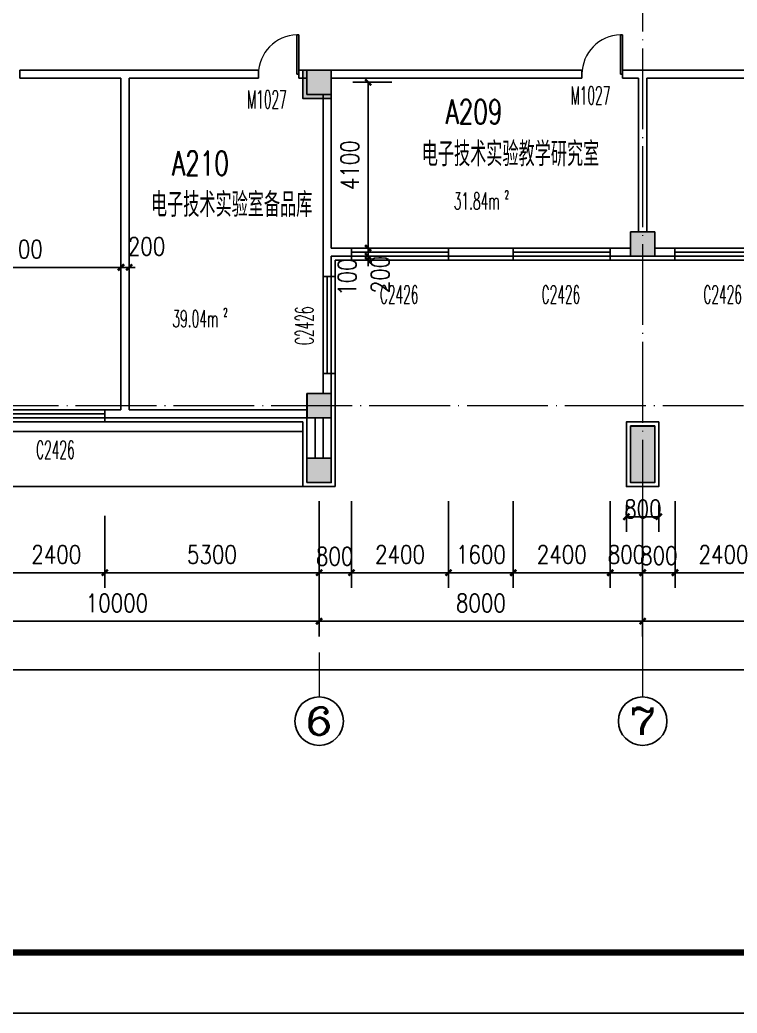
# Model space of a CAD drawing. Extents: x 1417642 to 3570900, y 124798 to 1191112.
# Drawn here: x 1469979 to 1487715, y 507748 to 532316 of the extents above; entities that cross this region are included whole.
import ezdxf
from ezdxf.enums import TextEntityAlignment as Align

# ---------------------------------------------------------------- set-up
doc = ezdxf.new("R2010")
doc.units = 0
doc.header["$LTSCALE"] = 1000
doc.header["$MEASUREMENT"] = 0
doc.linetypes.add('DOTE', pattern=[2.42, 2, -0.2, 0.02, -0.2])
doc.layers.get('0').update_dxf_attribs({"linetype": 'CONTINUOUS'})
doc.layers.get('Defpoints').update_dxf_attribs({"linetype": 'CONTINUOUS'})
for name, color, linetype in [('AXIS', 3, 'CONTINUOUS'), ('AXIS_TEXT', 7, 'CONTINUOUS'), ('colu', 2, 'CONTINUOUS'), ('COLUMN', 9, 'CONTINUOUS'), ('DOTE', 1, 'DOTE'), ('PUB_DIM', 3, 'CONTINUOUS'), ('PUB_HATCH', 8, 'CONTINUOUS'), ('PUB_TEXT', 40, 'CONTINUOUS'), ('PUB_TITLE', 4, 'CONTINUOUS'), ('SPACE', 7, 'CONTINUOUS'), ('SURFACE', 6, 'CONTINUOUS'), ('tiaozheng', 20, 'CONTINUOUS'), ('WALL', 4, 'CONTINUOUS'), ('WINDOW', 2, 'CONTINUOUS'), ('WINDOW_TEXT', 7, 'CONTINUOUS'), ('填充', 252, 'CONTINUOUS'), ('柱填充 @ 1', 8, 'CONTINUOUS'), ('立面造型', 40, 'CONTINUOUS')]:
    doc.layers.add(name, color=color, linetype=linetype)
doc.styles.add('_TCH_AXIS', font='COMPLEX', dxfattribs={"bigfont": 'GBCBIG'})
doc.styles.add('_TCH_SPACE', font='ROMANS', dxfattribs={"width": 0.7, "height": 5, "bigfont": 'Z'})
doc.styles.add('_TCH_WINDOW', font='ROMANS.shx', dxfattribs={"width": 0.7, "height": 400, "bigfont": 'Z.shx'})
doc.styles.add('DIM_FONT', font='SIMPLEX.shx', dxfattribs={"width": 0.8})
doc.styles.add('Z', font='ROMANS', dxfattribs={"width": 0.7, "bigfont": 'Z'})
doc.dimstyles.new('DIMN150', dxfattribs={"dimscale": 1.5, "dimtxt": 300, "dimasz": 100, "dimexe": 250, "dimexo": 300, "dimgap": 150, "dimtad": 1, "dimdec": 0, "dimzin": 0, "dimdsep": 46, "dimtxsty": 'DIM_FONT', "dimblk": 'ARCHTICK', "dimcen": 0.09, "dimdle": 1.5, "dimclrt": 7, "dimazin": 2, "dimtfac": 1, "dimtdec": 0, "dimtix": 1, "dimtmove": 2, "dimatfit": 3, "dimldrblk": 'ARCHTICK', "dimfxl": 1, "dimtolj": 1, "dimtzin": 0, "dimarcsym": 0})

# ---------------------------------------------------------------- blocks, each defined once
blk = doc.blocks.new('5873')
at = {"layer": '柱填充 @ 1', "ltscale": 1000}
for points in [[(1541128, 702485), (1541828, 702485), (1541828, 701785), (1541128, 701785)], [(1549228, 698485), (1549828, 698485), (1549828, 697885), (1549228, 697885)], [(1541228, 694485), (1541828, 694485), (1541828, 693885), (1541228, 693885)], [(1549228, 693685), (1549828, 693685), (1549828, 692285), (1549228, 692285)]]:
    blk.add_hatch(color=256, dxfattribs=at).paths.add_polyline_path(points)
at = {"layer": 'colu', "ltscale": 1000}
for points in [[(1541128, 702485), (1541828, 702485), (1541828, 701785), (1541128, 701785)], [(1549228, 698485), (1549828, 698485), (1549828, 697885), (1549228, 697885)], [(1541228, 694485), (1541828, 694485), (1541828, 693885), (1541228, 693885)], [(1549228, 693685), (1549828, 693685), (1549828, 692285), (1549228, 692285)]]:
    blk.add_lwpolyline(points, close=True, dxfattribs=at)
blk = doc.blocks.new('_ArchTick')
at = {"color": 0, "linetype": 'ByBlock', "const_width": 0.4}
blk.add_lwpolyline([(-0.5, -0.5), (0.5, 0.5)], dxfattribs=at)
blk = doc.blocks.new('*D2399')
at = {"layer": 'Defpoints', "color": 0}
for p in [(1478589, 526471), (1479627, 526471), (1479627, 526371)]:
    blk.add_point(p, dxfattribs=at)
at = {"layer": 'PUB_DIM', "color": 0, "lineweight": -2}
for p, q in [((1478589, 526471), (1478589, 526621)), ((1479177, 526471), (1478214, 526471)), ((1479177, 526371), (1478214, 526371)), ((1478589, 526371), (1478589, 526471)), ((1478589, 526371), (1478589, 526221))]:
    blk.add_line(p, q, dxfattribs=at)
at = {"layer": 'PUB_DIM', "color": 0, "lineweight": -2, "xscale": 150, "yscale": 150, "zscale": 150}
for p, rotation in [((1478589, 526471), 270), ((1478589, 526371), 90)]:
    blk.add_blockref('_ArchTick', p, dxfattribs=dict(at, rotation=rotation))
at = {"layer": 'PUB_DIM', "color": 7, "insert": (1478071, 525953), "char_height": 450, "attachment_point": 5, "rotation": 90, "style": 'DIM_FONT'}
blk.add_mtext('\\A1;100', dxfattribs=at)
blk = doc.blocks.new('*D2400')
at = {"layer": 'Defpoints', "color": 0}
for p in [(1478589, 526671), (1479627, 526671), (1479627, 526471)]:
    blk.add_point(p, dxfattribs=at)
at = {"layer": 'PUB_DIM', "color": 0, "lineweight": -2}
for p, q in [((1478589, 526671), (1478589, 526821)), ((1479177, 526671), (1478214, 526671)), ((1478589, 526471), (1478589, 526671)), ((1479177, 526471), (1478214, 526471)), ((1478589, 526471), (1478589, 526321))]:
    blk.add_line(p, q, dxfattribs=at)
at = {"layer": 'PUB_DIM', "color": 0, "lineweight": -2, "xscale": 150, "yscale": 150, "zscale": 150}
for p, rotation in [((1478589, 526671), 270), ((1478589, 526471), 90)]:
    blk.add_blockref('_ArchTick', p, dxfattribs=dict(at, rotation=rotation))
at = {"layer": 'PUB_DIM', "color": 7, "insert": (1478887, 526017), "char_height": 450, "attachment_point": 5, "rotation": 90, "style": 'DIM_FONT'}
blk.add_mtext('\\A1;200', dxfattribs=at)
blk = doc.blocks.new('*D2401')
at = {"layer": 'Defpoints', "color": 0}
for p in [(1478589, 530771), (1479627, 530771), (1479627, 526671)]:
    blk.add_point(p, dxfattribs=at)
at = {"layer": 'PUB_DIM', "color": 0, "lineweight": -2}
for p, q in [((1479177, 530771), (1478214, 530771)), ((1478589, 526669), (1478589, 530773)), ((1479177, 526671), (1478214, 526671))]:
    blk.add_line(p, q, dxfattribs=at)
at = {"layer": 'PUB_DIM', "color": 0, "lineweight": -2, "xscale": 150, "yscale": 150, "zscale": 150}
for p, rotation in [((1478589, 530771), 90), ((1478589, 526671), 270)]:
    blk.add_blockref('_ArchTick', p, dxfattribs=dict(at, rotation=rotation))
at = {"layer": 'PUB_DIM', "color": 7, "insert": (1478139, 528721), "char_height": 450, "attachment_point": 5, "rotation": 90, "style": 'DIM_FONT'}
blk.add_mtext('\\A1;4100', dxfattribs=at)
blk = doc.blocks.new('*D2567')
at = {"layer": 'Defpoints', "color": 0}
for p in [(1484979, 520771), (1485779, 520771), (1485779, 520026)]:
    blk.add_point(p, dxfattribs=at)
at = {"layer": 'PUB_DIM', "color": 0, "lineweight": -2}
for p, q in [((1484979, 520321), (1484979, 519651)), ((1485779, 520321), (1485779, 519651)), ((1484976, 520026), (1485781, 520026))]:
    blk.add_line(p, q, dxfattribs=at)
at = {"layer": 'PUB_DIM', "color": 0, "lineweight": -2, "xscale": 150, "yscale": 150, "zscale": 150, "rotation": 180}
blk.add_blockref('_ArchTick', (1484979, 520026), dxfattribs=at)
at = {"layer": 'PUB_DIM', "color": 0, "lineweight": -2, "xscale": 150, "yscale": 150, "zscale": 150}
blk.add_blockref('_ArchTick', (1485779, 520026), dxfattribs=at)
at = {"layer": 'PUB_DIM', "color": 7, "insert": (1485385, 520218), "char_height": 450, "attachment_point": 5, "style": 'DIM_FONT'}
blk.add_mtext('\\A1;800', dxfattribs=at)
blk = doc.blocks.new('*D2781')
at = {"layer": 'AXIS', "color": 0, "lineweight": -2}
for p, q in [((1439779, 518764), (1439779, 515867)), ((1588579, 518764), (1588579, 515867)), ((1439776, 516242), (1588581, 516242))]:
    blk.add_line(p, q, dxfattribs=at)
at = {"layer": 'Defpoints', "color": 0}
for p in [(1439779, 519214), (1588579, 519214), (1588579, 516242)]:
    blk.add_point(p, dxfattribs=at)
at = {"layer": 'AXIS', "color": 0, "lineweight": -2, "xscale": 150, "yscale": 150, "zscale": 150, "rotation": 180}
blk.add_blockref('_ArchTick', (1439779, 516242), dxfattribs=at)
at = {"layer": 'AXIS', "color": 0, "lineweight": -2, "xscale": 150, "yscale": 150, "zscale": 150}
blk.add_blockref('_ArchTick', (1588579, 516242), dxfattribs=at)
at = {"layer": 'AXIS', "color": 7, "insert": (1514179, 516692), "char_height": 450, "attachment_point": 5, "style": 'DIM_FONT'}
blk.add_mtext('\\A1;148800', dxfattribs=at)
blk = doc.blocks.new('*D2786')
at = {"layer": 'AXIS', "color": 0, "lineweight": -2}
for p, q in [((1467379, 519748), (1467379, 517067)), ((1477379, 519748), (1477379, 517067)), ((1467376, 517442), (1477381, 517442))]:
    blk.add_line(p, q, dxfattribs=at)
at = {"layer": 'Defpoints', "color": 0}
for p in [(1467379, 520198), (1477379, 520198), (1477379, 517442)]:
    blk.add_point(p, dxfattribs=at)
at = {"layer": 'AXIS', "color": 0, "lineweight": -2, "xscale": 150, "yscale": 150, "zscale": 150, "rotation": 180}
blk.add_blockref('_ArchTick', (1467379, 517442), dxfattribs=at)
at = {"layer": 'AXIS', "color": 0, "lineweight": -2, "xscale": 150, "yscale": 150, "zscale": 150}
blk.add_blockref('_ArchTick', (1477379, 517442), dxfattribs=at)
at = {"layer": 'AXIS', "color": 7, "insert": (1472379, 517892), "char_height": 450, "attachment_point": 5, "style": 'DIM_FONT'}
blk.add_mtext('\\A1;10000', dxfattribs=at)
blk = doc.blocks.new('*D2787')
at = {"layer": 'AXIS', "color": 0, "lineweight": -2}
for p, q in [((1477379, 519748), (1477379, 517067)), ((1485379, 519748), (1485379, 517067)), ((1477376, 517442), (1485381, 517442))]:
    blk.add_line(p, q, dxfattribs=at)
at = {"layer": 'Defpoints', "color": 0}
for p in [(1477379, 520198), (1485379, 520198), (1485379, 517442)]:
    blk.add_point(p, dxfattribs=at)
at = {"layer": 'AXIS', "color": 0, "lineweight": -2, "xscale": 150, "yscale": 150, "zscale": 150, "rotation": 180}
blk.add_blockref('_ArchTick', (1477379, 517442), dxfattribs=at)
at = {"layer": 'AXIS', "color": 0, "lineweight": -2, "xscale": 150, "yscale": 150, "zscale": 150}
blk.add_blockref('_ArchTick', (1485379, 517442), dxfattribs=at)
at = {"layer": 'AXIS', "color": 7, "insert": (1481379, 517892), "char_height": 450, "attachment_point": 5, "style": 'DIM_FONT'}
blk.add_mtext('\\A1;8000', dxfattribs=at)
blk = doc.blocks.new('*D2788')
at = {"layer": 'AXIS', "color": 0, "lineweight": -2}
for p, q in [((1485379, 519748), (1485379, 517067)), ((1493379, 519748), (1493379, 517067)), ((1485376, 517442), (1493381, 517442))]:
    blk.add_line(p, q, dxfattribs=at)
at = {"layer": 'Defpoints', "color": 0}
for p in [(1485379, 520198), (1493379, 520198), (1493379, 517442)]:
    blk.add_point(p, dxfattribs=at)
at = {"layer": 'AXIS', "color": 0, "lineweight": -2, "xscale": 150, "yscale": 150, "zscale": 150, "rotation": 180}
blk.add_blockref('_ArchTick', (1485379, 517442), dxfattribs=at)
at = {"layer": 'AXIS', "color": 0, "lineweight": -2, "xscale": 150, "yscale": 150, "zscale": 150}
blk.add_blockref('_ArchTick', (1493379, 517442), dxfattribs=at)
at = {"layer": 'AXIS', "color": 7, "insert": (1489379, 517892), "char_height": 450, "attachment_point": 5, "style": 'DIM_FONT'}
blk.add_mtext('\\A1;8000', dxfattribs=at)
blk = doc.blocks.new('*D2887')
at = {"layer": 'Defpoints', "color": 0}
for p in [(1477379, 520862), (1478179, 520862), (1478179, 518642)]:
    blk.add_point(p, dxfattribs=at)
at = {"layer": 'PUB_DIM', "color": 0, "lineweight": -2}
for p, q in [((1477379, 520412), (1477379, 518267)), ((1478179, 520412), (1478179, 518267)), ((1477376, 518642), (1478181, 518642))]:
    blk.add_line(p, q, dxfattribs=at)
at = {"layer": 'PUB_DIM', "color": 0, "lineweight": -2, "xscale": 150, "yscale": 150, "zscale": 150, "rotation": 180}
blk.add_blockref('_ArchTick', (1477379, 518642), dxfattribs=at)
at = {"layer": 'PUB_DIM', "color": 0, "lineweight": -2, "xscale": 150, "yscale": 150, "zscale": 150}
blk.add_blockref('_ArchTick', (1478179, 518642), dxfattribs=at)
at = {"layer": 'PUB_DIM', "color": 7, "insert": (1477763, 519049), "char_height": 450, "attachment_point": 5, "style": 'DIM_FONT'}
blk.add_mtext('\\A1;800', dxfattribs=at)
blk = doc.blocks.new('*D2888')
at = {"layer": 'Defpoints', "color": 0}
for p in [(1478179, 520862), (1480579, 520862), (1480579, 518642)]:
    blk.add_point(p, dxfattribs=at)
at = {"layer": 'PUB_DIM', "color": 0, "lineweight": -2}
for p, q in [((1478179, 520412), (1478179, 518267)), ((1480579, 520412), (1480579, 518267)), ((1478176, 518642), (1480581, 518642))]:
    blk.add_line(p, q, dxfattribs=at)
at = {"layer": 'PUB_DIM', "color": 0, "lineweight": -2, "xscale": 150, "yscale": 150, "zscale": 150, "rotation": 180}
blk.add_blockref('_ArchTick', (1478179, 518642), dxfattribs=at)
at = {"layer": 'PUB_DIM', "color": 0, "lineweight": -2, "xscale": 150, "yscale": 150, "zscale": 150}
blk.add_blockref('_ArchTick', (1480579, 518642), dxfattribs=at)
at = {"layer": 'PUB_DIM', "color": 7, "insert": (1479379, 519092), "char_height": 450, "attachment_point": 5, "style": 'DIM_FONT'}
blk.add_mtext('\\A1;2400', dxfattribs=at)
blk = doc.blocks.new('*D2889')
at = {"layer": 'Defpoints', "color": 0}
for p in [(1480579, 520862), (1482179, 520862), (1482179, 518642)]:
    blk.add_point(p, dxfattribs=at)
at = {"layer": 'PUB_DIM', "color": 0, "lineweight": -2}
for p, q in [((1480579, 520412), (1480579, 518267)), ((1482179, 520412), (1482179, 518267)), ((1480579, 518642), (1480429, 518642)), ((1480579, 518642), (1482179, 518642)), ((1482179, 518642), (1482329, 518642))]:
    blk.add_line(p, q, dxfattribs=at)
at = {"layer": 'PUB_DIM', "color": 0, "lineweight": -2, "xscale": 150, "yscale": 150, "zscale": 150}
blk.add_blockref('_ArchTick', (1480579, 518642), dxfattribs=at)
at = {"layer": 'PUB_DIM', "color": 0, "lineweight": -2, "xscale": 150, "yscale": 150, "zscale": 150, "rotation": 180}
blk.add_blockref('_ArchTick', (1482179, 518642), dxfattribs=at)
at = {"layer": 'PUB_DIM', "color": 7, "insert": (1481379, 519092), "char_height": 450, "attachment_point": 5, "style": 'DIM_FONT'}
blk.add_mtext('\\A1;1600', dxfattribs=at)
blk = doc.blocks.new('*D2890')
at = {"layer": 'Defpoints', "color": 0}
for p in [(1482179, 520862), (1484579, 520862), (1484579, 518642)]:
    blk.add_point(p, dxfattribs=at)
at = {"layer": 'PUB_DIM', "color": 0, "lineweight": -2}
for p, q in [((1482179, 520412), (1482179, 518267)), ((1484579, 520412), (1484579, 518267)), ((1482176, 518642), (1484581, 518642))]:
    blk.add_line(p, q, dxfattribs=at)
at = {"layer": 'PUB_DIM', "color": 0, "lineweight": -2, "xscale": 150, "yscale": 150, "zscale": 150, "rotation": 180}
blk.add_blockref('_ArchTick', (1482179, 518642), dxfattribs=at)
at = {"layer": 'PUB_DIM', "color": 0, "lineweight": -2, "xscale": 150, "yscale": 150, "zscale": 150}
blk.add_blockref('_ArchTick', (1484579, 518642), dxfattribs=at)
at = {"layer": 'PUB_DIM', "color": 7, "insert": (1483379, 519092), "char_height": 450, "attachment_point": 5, "style": 'DIM_FONT'}
blk.add_mtext('\\A1;2400', dxfattribs=at)
blk = doc.blocks.new('*D2891')
at = {"layer": 'Defpoints', "color": 0}
for p in [(1484579, 520862), (1485379, 520862), (1485379, 518642)]:
    blk.add_point(p, dxfattribs=at)
at = {"layer": 'PUB_DIM', "color": 0, "lineweight": -2}
for p, q in [((1484579, 520412), (1484579, 518267)), ((1485379, 520412), (1485379, 518267)), ((1484579, 518642), (1484429, 518642)), ((1484579, 518642), (1485379, 518642)), ((1485379, 518642), (1485529, 518642))]:
    blk.add_line(p, q, dxfattribs=at)
at = {"layer": 'PUB_DIM', "color": 0, "lineweight": -2, "xscale": 150, "yscale": 150, "zscale": 150}
blk.add_blockref('_ArchTick', (1484579, 518642), dxfattribs=at)
at = {"layer": 'PUB_DIM', "color": 0, "lineweight": -2, "xscale": 150, "yscale": 150, "zscale": 150, "rotation": 180}
blk.add_blockref('_ArchTick', (1485379, 518642), dxfattribs=at)
at = {"layer": 'PUB_DIM', "color": 7, "insert": (1484979, 519092), "char_height": 450, "attachment_point": 5, "style": 'DIM_FONT'}
blk.add_mtext('\\A1;800', dxfattribs=at)
blk = doc.blocks.new('*D2892')
at = {"layer": 'Defpoints', "color": 0}
for p in [(1485379, 520862), (1486179, 520862), (1486179, 518642)]:
    blk.add_point(p, dxfattribs=at)
at = {"layer": 'PUB_DIM', "color": 0, "lineweight": -2}
for p, q in [((1485379, 520412), (1485379, 518267)), ((1486179, 520412), (1486179, 518267)), ((1485376, 518642), (1486181, 518642))]:
    blk.add_line(p, q, dxfattribs=at)
at = {"layer": 'PUB_DIM', "color": 0, "lineweight": -2, "xscale": 150, "yscale": 150, "zscale": 150, "rotation": 180}
blk.add_blockref('_ArchTick', (1485379, 518642), dxfattribs=at)
at = {"layer": 'PUB_DIM', "color": 0, "lineweight": -2, "xscale": 150, "yscale": 150, "zscale": 150}
blk.add_blockref('_ArchTick', (1486179, 518642), dxfattribs=at)
at = {"layer": 'PUB_DIM', "color": 7, "insert": (1485779, 519063), "char_height": 450, "attachment_point": 5, "style": 'DIM_FONT'}
blk.add_mtext('\\A1;800', dxfattribs=at)
blk = doc.blocks.new('*D2893')
at = {"layer": 'Defpoints', "color": 0}
for p in [(1486179, 520862), (1488579, 520862), (1488579, 518642)]:
    blk.add_point(p, dxfattribs=at)
at = {"layer": 'PUB_DIM', "color": 0, "lineweight": -2}
for p, q in [((1486179, 520412), (1486179, 518267)), ((1488579, 520412), (1488579, 518267)), ((1486176, 518642), (1488581, 518642))]:
    blk.add_line(p, q, dxfattribs=at)
at = {"layer": 'PUB_DIM', "color": 0, "lineweight": -2, "xscale": 150, "yscale": 150, "zscale": 150, "rotation": 180}
blk.add_blockref('_ArchTick', (1486179, 518642), dxfattribs=at)
at = {"layer": 'PUB_DIM', "color": 0, "lineweight": -2, "xscale": 150, "yscale": 150, "zscale": 150}
blk.add_blockref('_ArchTick', (1488579, 518642), dxfattribs=at)
at = {"layer": 'PUB_DIM', "color": 7, "insert": (1487379, 519092), "char_height": 450, "attachment_point": 5, "style": 'DIM_FONT'}
blk.add_mtext('\\A1;2400', dxfattribs=at)
blk = doc.blocks.new('*D3029')
at = {"layer": 'Defpoints', "color": 0}
for p in [(1469679, 520502), (1472079, 520502), (1472079, 518642)]:
    blk.add_point(p, dxfattribs=at)
at = {"layer": 'PUB_DIM', "color": 0, "lineweight": -2}
for p, q in [((1469679, 520052), (1469679, 518267)), ((1472079, 520052), (1472079, 518267)), ((1469676, 518642), (1472081, 518642))]:
    blk.add_line(p, q, dxfattribs=at)
at = {"layer": 'PUB_DIM', "color": 0, "lineweight": -2, "xscale": 150, "yscale": 150, "zscale": 150, "rotation": 180}
blk.add_blockref('_ArchTick', (1469679, 518642), dxfattribs=at)
at = {"layer": 'PUB_DIM', "color": 0, "lineweight": -2, "xscale": 150, "yscale": 150, "zscale": 150}
blk.add_blockref('_ArchTick', (1472079, 518642), dxfattribs=at)
at = {"layer": 'PUB_DIM', "color": 7, "insert": (1470879, 519092), "char_height": 450, "attachment_point": 5, "style": 'DIM_FONT'}
blk.add_mtext('\\A1;2400', dxfattribs=at)
blk = doc.blocks.new('*D3030')
at = {"layer": 'Defpoints', "color": 0}
for p in [(1472079, 520502), (1477379, 520502), (1477379, 518642)]:
    blk.add_point(p, dxfattribs=at)
at = {"layer": 'PUB_DIM', "color": 0, "lineweight": -2}
for p, q in [((1472079, 520052), (1472079, 518267)), ((1477379, 520052), (1477379, 518267)), ((1472076, 518642), (1477381, 518642))]:
    blk.add_line(p, q, dxfattribs=at)
at = {"layer": 'PUB_DIM', "color": 0, "lineweight": -2, "xscale": 150, "yscale": 150, "zscale": 150, "rotation": 180}
blk.add_blockref('_ArchTick', (1472079, 518642), dxfattribs=at)
at = {"layer": 'PUB_DIM', "color": 0, "lineweight": -2, "xscale": 150, "yscale": 150, "zscale": 150}
blk.add_blockref('_ArchTick', (1477379, 518642), dxfattribs=at)
at = {"layer": 'PUB_DIM', "color": 7, "insert": (1474729, 519092), "char_height": 450, "attachment_point": 5, "style": 'DIM_FONT'}
blk.add_mtext('\\A1;5300', dxfattribs=at)
blk = doc.blocks.new('*D3046')
at = {"layer": 'Defpoints', "color": 0}
for p in [(1472479, 526771), (1472679, 526771), (1472679, 526195)]:
    blk.add_point(p, dxfattribs=at)
at = {"layer": 'PUB_DIM', "color": 0, "lineweight": -2}
for p, q in [((1472479, 526321), (1472479, 525820)), ((1472679, 526321), (1472679, 525820)), ((1472479, 526195), (1472329, 526195)), ((1472479, 526195), (1472679, 526195)), ((1472679, 526195), (1472829, 526195))]:
    blk.add_line(p, q, dxfattribs=at)
at = {"layer": 'PUB_DIM', "color": 0, "lineweight": -2, "xscale": 150, "yscale": 150, "zscale": 150}
blk.add_blockref('_ArchTick', (1472479, 526195), dxfattribs=at)
at = {"layer": 'PUB_DIM', "color": 0, "lineweight": -2, "xscale": 150, "yscale": 150, "zscale": 150, "rotation": 180}
blk.add_blockref('_ArchTick', (1472679, 526195), dxfattribs=at)
at = {"layer": 'PUB_DIM', "color": 7, "insert": (1473112, 526712), "char_height": 450, "attachment_point": 5, "style": 'DIM_FONT'}
blk.add_mtext('\\A1;200', dxfattribs=at)
blk = doc.blocks.new('*D3047')
at = {"layer": 'Defpoints', "color": 0}
for p in [(1467379, 526771), (1472479, 526771), (1472479, 526195)]:
    blk.add_point(p, dxfattribs=at)
at = {"layer": 'PUB_DIM', "color": 0, "lineweight": -2}
for p, q in [((1467379, 526321), (1467379, 525820)), ((1472479, 526321), (1472479, 525820)), ((1467376, 526195), (1472481, 526195))]:
    blk.add_line(p, q, dxfattribs=at)
at = {"layer": 'PUB_DIM', "color": 0, "lineweight": -2, "xscale": 150, "yscale": 150, "zscale": 150, "rotation": 180}
blk.add_blockref('_ArchTick', (1467379, 526195), dxfattribs=at)
at = {"layer": 'PUB_DIM', "color": 0, "lineweight": -2, "xscale": 150, "yscale": 150, "zscale": 150}
blk.add_blockref('_ArchTick', (1472479, 526195), dxfattribs=at)
at = {"layer": 'PUB_DIM', "color": 7, "insert": (1469929, 526645), "char_height": 450, "attachment_point": 5, "style": 'DIM_FONT'}
blk.add_mtext('\\A1;5100', dxfattribs=at)
blk = doc.blocks.new('_FZH')
blk.add_lwpolyline([(-0.5, -0.5), (0.5, -0.5), (0.5, 0.5), (-0.5, 0.5)], close=True)
at = {"layer": 'PUB_HATCH'}
blk.add_solid([(-0.5, -0.5), (0.5, -0.5), (-0.5, 0.5), (0.5, 0.5)], dxfattribs=at)
blk = doc.blocks.new('$TCHSYS$WIN2D')
for p, q in [((-0.5, 0.5), (0.5, 0.5)), ((-0.5, 0.5), (-0.5, -0.5)), ((0.5, 0.5), (0.5, -0.5)), ((0.5, 0.167), (-0.5, 0.167)), ((0.5, -0.167), (-0.5, -0.167)), ((-0.5, -0.5), (0.5, -0.5))]:
    blk.add_line(p, q)
blk = doc.blocks.new('$DorLib2D$00000001')
for p, q in [((0.45, 0.975), (0.5, 0.975)), ((0.45, 0), (0.45, 0.975)), ((0.5, 0), (0.5, 0.975)), ((0.5, 0), (0.45, 0))]:
    blk.add_line(p, q)
at = {"lineweight": 13}
blk.add_arc((0.475, 0), 0.975, 91.4693, 180, dxfattribs=at)

msp = doc.modelspace()

# ---------------------------------------------------------------- linework, layer by layer
at = {"lineweight": 0, "elevation": 0}
msp.add_lwpolyline([(1477078.7, 523070.9), (1477678.7, 523070.9), (1477678.7, 522470.9), (1477078.7, 522470.9)], close=True, dxfattribs=at)
at = {"layer": 'AXIS', "lineweight": 0}
for p, q in [((1477378.7, 516666.9, 0), (1477378.7, 515570.4, 0)), ((1485378.7, 516666.9, 0), (1485378.7, 515570.4, 0))]:
    msp.add_line(p, q, dxfattribs=at)
at = {"layer": 'AXIS'}
for centre in [(1477378.7, 514970.4), (1485378.7, 514970.4)]:
    msp.add_circle(centre, 600, dxfattribs=at)
at = {"layer": 'DOTE', "lineweight": 0, "elevation": 0}
for points in [[(1485378.7, 550970.9), (1485378.7, 515570.4)], [(1594356.4, 522770.9), (1432052.3, 522770.9)]]:
    msp.add_lwpolyline(points, dxfattribs=at)
at = {"layer": 'PUB_TITLE'}
msp.add_lwpolyline([(1417642.3, 507748.4), (1618342.3, 507748.4), (1618342.3, 633898.4), (1417642.3, 633898.4)], close=True, dxfattribs=at)
at = {"layer": 'PUB_TITLE', "const_width": 150}
msp.add_lwpolyline([(1421392.3, 509248.4), (1616842.3, 509248.4), (1616842.3, 632398.4), (1421392.3, 632398.4)], close=True, dxfattribs=at)
at = {"layer": 'SURFACE'}
for p, q in [((1477778.7, 525970.9), (1477778.7, 526370.9)), ((1477778.7, 526370.9), (1478178.7, 526370.9)), ((1478178.7, 526370.9), (1478178.7, 526470.9)), ((1480578.7, 526370.9), (1480578.7, 526470.9)), ((1480578.7, 526370.9), (1482178.7, 526370.9)), ((1482178.7, 526370.9), (1482178.7, 526470.9)), ((1484578.7, 526370.9), (1484578.7, 526470.9)), ((1484578.7, 526370.9), (1485378.7, 526370.9)), ((1485378.7, 526370.9), (1486178.7, 526370.9)), ((1486178.7, 526370.9), (1486178.7, 526470.9)), ((1477778.7, 525970.9), (1477678.7, 525970.9)), ((1477778.7, 523570.9), (1477678.7, 523570.9)), ((1477778.7, 522570.9), (1477778.7, 523570.9)), ((1477778.7, 521470.9), (1477778.7, 522570.9)), ((1472078.7, 522370.9), (1472078.7, 522470.9)), ((1472078.7, 522370.9), (1472578.7, 522370.9)), ((1472578.7, 522370.9), (1476978.7, 522370.9)), ((1476978.7, 522370.9, 0), (1476978.7, 520770.9, 0)), ((1476978.7, 521470.9), (1476978.7, 522370.9)), ((1477778.7, 520770.9, 0), (1477778.7, 522370.9, 0)), ((1476978.7, 520770.9, 0), (1477778.7, 520770.9, 0))]:
    msp.add_line(p, q, dxfattribs=at)
at = {"layer": 'WALL'}
for p, q in [((1472578.7, 531070.9), (1469978.7, 531070.9)), ((1469978.7, 531070.9), (1469978.7, 530870.9)), ((1475878.7, 531070.9), (1472578.7, 531070.9)), ((1475878.7, 530870.9), (1475878.7, 531070.9)), ((1477078.7, 531070.9), (1476878.7, 531070.9)), ((1476878.7, 531070.9), (1476878.7, 530870.9)), ((1483878.7, 531070.9), (1477678.7, 531070.9)), ((1483878.7, 530870.9), (1483878.7, 531070.9)), ((1485378.7, 531070.9), (1484878.7, 531070.9)), ((1484878.7, 531070.9), (1484878.7, 530870.9)), ((1491878.7, 531070.9), (1485378.7, 531070.9)), ((1469978.7, 530870.9), (1472478.7, 530870.9)), ((1472478.7, 530870.9), (1472478.7, 522670.9)), ((1472678.7, 530870.9), (1472678.7, 522670.9)), ((1472678.7, 530870.9), (1475878.7, 530870.9)), ((1476878.7, 530870.9), (1477078.7, 530870.9)), ((1477678.7, 530870.9), (1483878.7, 530870.9)), ((1484878.7, 530870.9), (1485278.7, 530870.9)), ((1485278.7, 527070.9), (1485278.7, 530870.9)), ((1485478.7, 527070.9), (1485478.7, 530870.9)), ((1485478.7, 530870.9), (1491878.7, 530870.9)), ((1477478.7, 526570.9), (1477478.7, 530470.9)), ((1477678.7, 526670.9), (1477678.7, 530470.9)), ((1477478.7, 526570.9), (1477478.7, 525970.9)), ((1478178.7, 526670.9), (1477678.7, 526670.9)), ((1478178.7, 526470.9), (1478178.7, 526670.9)), ((1482178.7, 526670.9), (1480578.7, 526670.9)), ((1480578.7, 526670.9), (1480578.7, 526470.9)), ((1482178.7, 526470.9), (1482178.7, 526670.9)), ((1485078.7, 526670.9), (1484578.7, 526670.9)), ((1484578.7, 526670.9), (1484578.7, 526470.9)), ((1486178.7, 526670.9), (1485678.7, 526670.9)), ((1486178.7, 526470.9), (1486178.7, 526670.9)), ((1477678.7, 525970.9), (1477678.7, 526470.9)), ((1477678.7, 526470.9), (1478178.7, 526470.9)), ((1480578.7, 526470.9), (1482178.7, 526470.9)), ((1484578.7, 526470.9), (1485078.7, 526470.9)), ((1485678.7, 526470.9), (1486178.7, 526470.9)), ((1477478.7, 525970.9), (1477678.7, 525970.9)), ((1477678.7, 523570.9), (1477478.7, 523570.9)), ((1477478.7, 523570.9), (1477478.7, 523070.9)), ((1477678.7, 523070.9), (1477678.7, 523570.9)), ((1472478.7, 522670.9), (1472078.7, 522670.9)), ((1472078.7, 522670.9), (1472078.7, 522470.9)), ((1472678.7, 522670.9), (1477078.7, 522670.9)), ((1472078.7, 522470.9), (1472578.7, 522470.9)), ((1472578.7, 522470.9), (1477078.7, 522470.9)), ((1477078.7, 521470.9), (1477078.7, 522470.9)), ((1477278.7, 521470.9), (1477278.7, 522470.9)), ((1477478.7, 521470.9), (1477478.7, 522470.9)), ((1477678.7, 521470.9), (1477678.7, 522470.9))]:
    msp.add_line(p, q, dxfattribs=at)
at = {"layer": '立面造型'}
for p, q in [((1476978.7, 522136.3, 0), (1467778.7, 522136.3, 0)), ((1476978.7, 520770.9, 0), (1467778.7, 520770.9, 0))]:
    msp.add_line(p, q, dxfattribs=at)
at = {"layer": '立面造型', "elevation": 0}
msp.add_lwpolyline([(1485778.7, 522370.9), (1484978.7, 522370.9), (1484978.7, 520770.9), (1485778.7, 520770.9)], close=True, dxfattribs=at)

# ---------------------------------------------------------------- block references
at = {"layer": 'COLUMN', "lineweight": 0, "xscale": 600}
for p, yscale, zscale in [((1477378.7, 530770.9, 0), 600, 600), ((1485378.7, 526770.9, 0), 600, 600), ((1477378.7, 522770.9, 0), 600, 600), ((1485378.7, 521570.9, 0), 1400, 1400), ((1477378.7, 521170.9, 0), 600, 600)]:
    msp.add_blockref('_FZH', p, dxfattribs=dict(at, yscale=yscale, zscale=zscale))
at = {"layer": 'tiaozheng'}
msp.add_blockref('5873', (-64148.9, -171414.5, 0), dxfattribs=at)
at = {"layer": 'WINDOW', "lineweight": 0}
ref = msp.add_blockref('$DorLib2D$00000001', (1476378.7, 530970.9), dxfattribs=dict(at, xscale=1000, yscale=1000, zscale=1000))
ref.add_attrib('A', 'M1027', (1475596.5, 530125.6), dxfattribs={"layer": 'WINDOW_TEXT', "lineweight": 0, "height": 446.25, "style": '_TCH_WINDOW', "width": 0.494118})
ref = msp.add_blockref('$DorLib2D$00000001', (1484378.7, 530970.9), dxfattribs=dict(at, xscale=1000, yscale=1000, zscale=1000))
ref.add_attrib('A', 'M1027', (1483596.5, 530225.6), dxfattribs={"layer": 'WINDOW_TEXT', "lineweight": 0, "height": 446.25, "style": '_TCH_WINDOW', "width": 0.494118})
at = {"layer": 'WINDOW', "color": 2}
ref = msp.add_blockref('$TCHSYS$WIN2D', (1479378.7, 526520.9), dxfattribs=dict(at, xscale=2400, yscale=-300, zscale=2400))
ref.add_attrib('A', 'C2426', (1478879.9, 525298.6), dxfattribs={"layer": 'WINDOW_TEXT', "color": 2, "height": 446.25, "style": '_TCH_WINDOW', "width": 0.494118})
ref = msp.add_blockref('$TCHSYS$WIN2D', (1483378.7, 526520.9), dxfattribs=dict(at, xscale=-2400, yscale=-300, zscale=-2400))
ref.add_attrib('A', 'C2426', (1482879.9, 525298.6), dxfattribs={"layer": 'WINDOW_TEXT', "color": 2, "height": 446.25, "style": '_TCH_WINDOW', "width": 0.494118})
ref = msp.add_blockref('$TCHSYS$WIN2D', (1487378.7, 526520.9), dxfattribs=dict(at, xscale=-2400, yscale=-300, zscale=-2400))
ref.add_attrib('A', 'C2426', (1486879.9, 525298.6), dxfattribs={"layer": 'WINDOW_TEXT', "color": 2, "height": 446.25, "style": '_TCH_WINDOW', "width": 0.494118})
ref = msp.add_blockref('$TCHSYS$WIN2D', (1477628.7, 524770.9), dxfattribs=dict(at, xscale=2400, yscale=300, zscale=2400, rotation=90))
ref.add_attrib('A', 'C2426', (1477235.9, 524272.1), dxfattribs={"layer": 'WINDOW_TEXT', "color": 2, "height": 446.25, "rotation": 90, "style": '_TCH_WINDOW', "width": 0.494118})
ref = msp.add_blockref('$TCHSYS$WIN2D', (1470878.7, 522520.9), dxfattribs=dict(at, xscale=2400, yscale=300, zscale=2400))
ref.add_attrib('A', 'C2426', (1470379.9, 521460.3), dxfattribs={"layer": 'WINDOW_TEXT', "color": 2, "height": 446.25, "style": '_TCH_WINDOW', "width": 0.494118})

# ---------------------------------------------------------------- texts
at = {"layer": 'AXIS_TEXT', "style": '_TCH_AXIS', "width": 1.5}
for s, p, p2 in [('6', (1477039.3, 514630.9), (1477718.1, 514630.9)), ('7', (1485039.3, 514630.9), (1485718.1, 514630.9))]:
    msp.add_text(s, height=678.8, dxfattribs=at).set_placement(p, p2, align=Align.FIT)
at = {"layer": 'PUB_TEXT', "color": 1, "lineweight": 60, "style": 'Z', "width": 0.7}
for s, p in [('A209', (1480507, 529744.4)), ('A210', (1473742.9, 528469))]:
    msp.add_text(s, height=600, dxfattribs=at).set_placement(p)
at = {"layer": 'SPACE', "style": '_TCH_SPACE', "width": 0.525}
for s, height, p in [('31.84m', 420, (1480709.3, 527625.3, 0)), ('2', 210, (1481969.3, 527887.8, 0)), ('39.04m', 420, (1473751.8, 524714, 0)), ('2', 210, (1475011.8, 524976.5, 0))]:
    msp.add_text(s, height=height, dxfattribs=at).set_placement(p)
at = {"layer": '填充', "char_height": 600, "width": 4581.487, "attachment_point": 1, "style": '_TCH_WINDOW'}
for s, insert in [('{\\C2;电子技术实验教学研究室}', (1479916.7, 529295.5)), ('{\\C2;电子技术实验室备品库}', (1473220.7, 528043.2))]:
    msp.add_mtext(s, dxfattribs=dict(at, insert=insert))

# ---------------------------------------------------------------- dimensions: what is measured, and where the dimension line sits
at = {"layer": 'AXIS'}
for p1, p2, distance, picture, middle in [((1467378.7, 520198), (1477378.7, 520198), -2756.1, '*D2786', (1472378.7, 517891.9)), ((1477378.7, 520198), (1485378.7, 520198), -2756.1, '*D2787', (1481378.7, 517891.9)), ((1485378.7, 520198), (1493378.7, 520198), -2756.1, '*D2788', (1489378.7, 517891.9)), ((1439778.7, 519214.1), (1588578.7, 519214.1), -2972.2, '*D2781', (1514178.7, 516691.9))]:
    dim = msp.add_aligned_dim(p1=p1, p2=p2, distance=distance, dimstyle='DIMN150', dxfattribs=at)
    dim.commit()
    dim.dimension.update_dxf_attribs({"geometry": picture, "text_midpoint": middle})
at = {"layer": 'PUB_DIM'}
for p1, p2, distance, picture, middle in [((1479627.3, 526670.9), (1479627.3, 530770.9), 1038.6, '*D2401', (1478138.7, 528720.9)), ((1467378.7, 526770.9), (1472478.7, 526770.9), -576.1, '*D3047', (1469928.7, 526644.8)), ((1478178.7, 520861.9), (1480578.7, 520861.9), -2220, '*D2888', (1479378.7, 519091.9)), ((1480578.7, 520861.9), (1482178.7, 520861.9), -2220, '*D2889', (1481378.7, 519091.9)), ((1482178.7, 520861.9), (1484578.7, 520861.9), -2220, '*D2890', (1483378.7, 519091.9)), ((1484578.7, 520861.9), (1485378.7, 520861.9), -2220, '*D2891', (1484978.7, 519091.9)), ((1486178.7, 520861.9), (1488578.7, 520861.9), -2220, '*D2893', (1487378.7, 519091.9)), ((1469678.7, 520501.7), (1472078.7, 520501.7), -1859.8, '*D3029', (1470878.7, 519091.9)), ((1472078.7, 520501.7), (1477378.7, 520501.7), -1859.8, '*D3030', (1474728.7, 519091.9))]:
    dim = msp.add_aligned_dim(p1=p1, p2=p2, distance=distance, dimstyle='DIMN150', dxfattribs=at)
    dim.commit()
    dim.dimension.update_dxf_attribs({"geometry": picture, "text_midpoint": middle})
for base, p1, p2, angle, picture, middle in [((1472678.7, 526194.8), (1472478.7, 526770.9), (1472678.7, 526770.9), 0, '*D3046', (1473112.2, 526712.3)), ((1478588.7, 526670.9), (1479627.3, 526470.9), (1479627.3, 526670.9), 90, '*D2400', (1478886.8, 526016.9)), ((1478588.7, 526470.9), (1479627.3, 526370.9), (1479627.3, 526470.9), 90, '*D2399', (1478071.2, 525953.1)), ((1478178.7, 518641.9), (1477378.7, 520861.9), (1478178.7, 520861.9), 360, '*D2887', (1477762.6, 519048.6)), ((1486178.7, 518641.9), (1485378.7, 520861.9), (1486178.7, 520861.9), 360, '*D2892', (1485778.7, 519062.7)), ((1485778.7, 520026.4), (1484978.7, 520770.9), (1485778.7, 520770.9), 0, '*D2567', (1485385.3, 520217.6))]:
    dim = msp.add_linear_dim(base=base, p1=p1, p2=p2, angle=angle, dimstyle='DIMN150', dxfattribs=at)
    dim.commit()
    dim.dimension.update_dxf_attribs({"geometry": picture, "text_midpoint": middle, "dimtype": 129})

doc.saveas('drawing.dxf')
